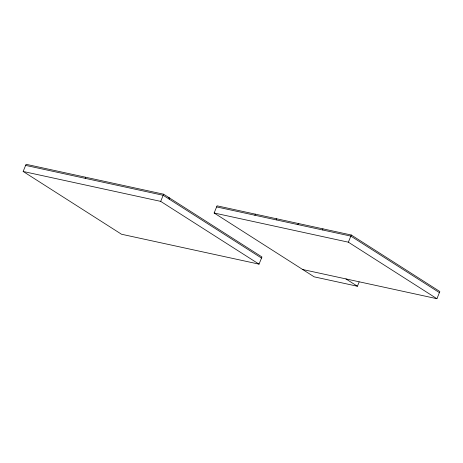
<?xml version="1.0" encoding="UTF-8"?>
<svg xmlns="http://www.w3.org/2000/svg" width="463" height="463" viewBox="0 0 463 463"><rect width="100%" height="100%" fill="white"/><g stroke="black" fill="none" stroke-linecap="round" stroke-linejoin="round"><path stroke-width="0.69" d="M23.15 171.466L26.073 164.296L163.618 194.205L261.965 256.977L259.043 264.142L121.503 234.237L23.15 171.466L160.69 201.376L259.043 264.142M85.227 178.348L85.672 177.254M160.69 201.376L163.618 194.205M169.169 199.125L169.614 198.031L168.208 197.73M359.149 281.99L357.413 286.244L314.163 276.839L214.137 212.997L217.06 205.827L351.295 235.019L439.85 291.534L436.927 298.704L302.692 269.512M254.899 215.243L255.344 214.155M276.168 219.873L276.614 218.779M297.912 224.601L298.357 223.507M322.491 229.943L322.937 228.849M436.927 298.704L348.367 242.184L351.295 235.019M25.627 165.389L163.173 195.299L261.52 258.07M216.615 206.92L350.85 236.113L439.404 292.628M214.137 212.997L348.367 242.184M345.936 278.917L357.413 286.244"/></g></svg>
